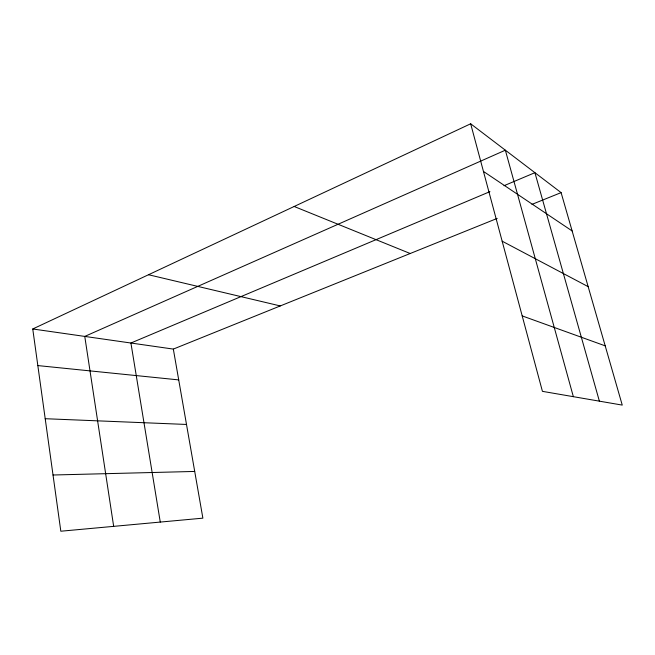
<?xml version="1.0" encoding="UTF-8"?>
<svg xmlns="http://www.w3.org/2000/svg" width="655" height="655" viewBox="0 0 655 655"><rect width="100%" height="100%" fill="white"/><g stroke="black" fill="none" stroke-linecap="round" stroke-linejoin="round"><path stroke-width="0.98" d="M32.75 328.974L173.329 349.09L202.878 518.154L60.825 531.221L32.75 328.974L470.667 123.779L561.098 192.619L622.25 405.101L542.43 391.346L470.667 123.779M489.948 191.637L130.918 343.023L160.27 522.076M503.998 185.717L534.914 172.683L599.382 401.163M173.329 349.09L497.202 218.402M531.966 204.376L561.098 192.619M53.022 475.006L194.715 471.444M45.203 418.709L186.503 424.456M37.834 365.58L178.717 379.9M148.505 274.732L280.266 305.934M522.191 315.898L605.195 345.848M294.169 206.481L410.202 253.51M502.156 241.179L588.165 286.661M483.447 171.422L572.126 230.937M573.346 396.676L505.357 150.191L84.765 336.416L113.667 526.358"/></g></svg>
